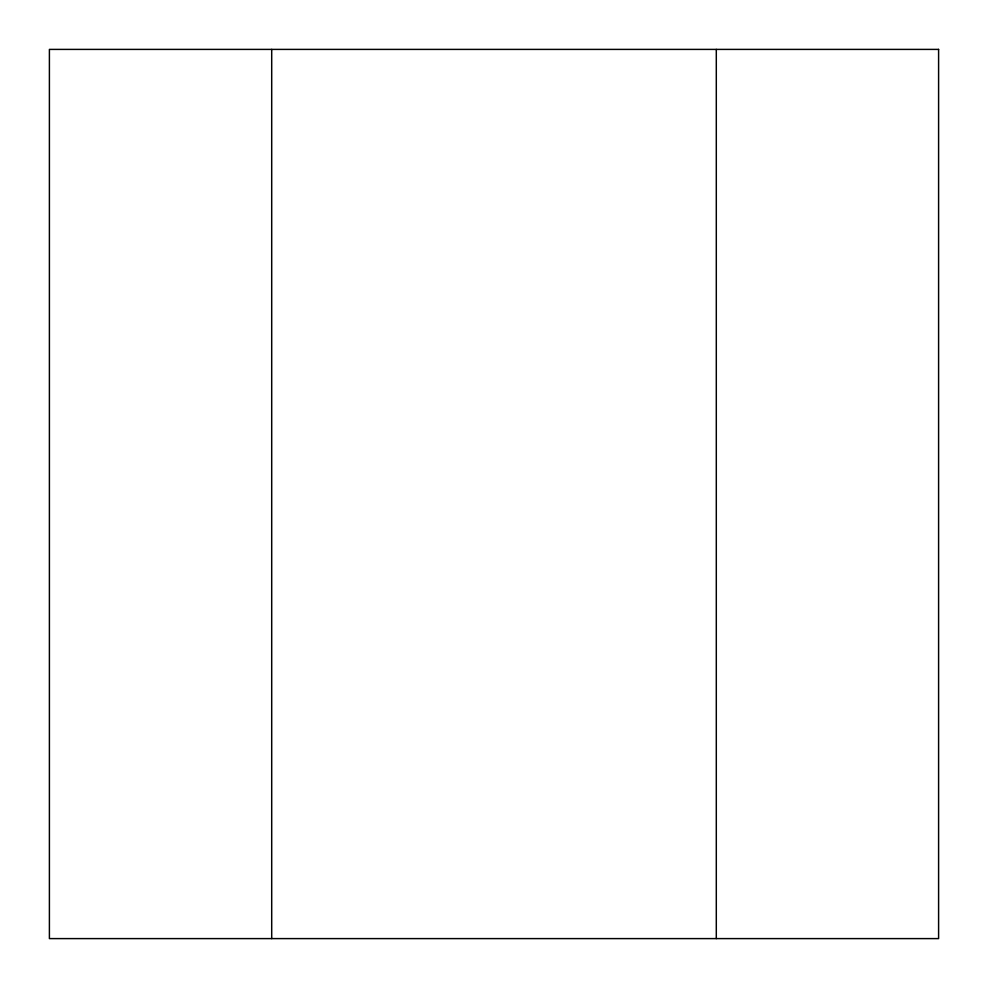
<?xml version="1.0" encoding="UTF-8"?>
<svg xmlns="http://www.w3.org/2000/svg" width="988" height="988" viewBox="0 0 988 988"><rect width="100%" height="100%" fill="white"/><g stroke="black" fill="none" stroke-linecap="round" stroke-linejoin="round"><path stroke-width="1.48" d="M716.3 49.4L716.3 938.6M271.7 49.4L271.7 938.6M938.6 49.4L49.4 49.4L49.4 938.6L938.6 938.6L938.6 49.4"/></g></svg>
